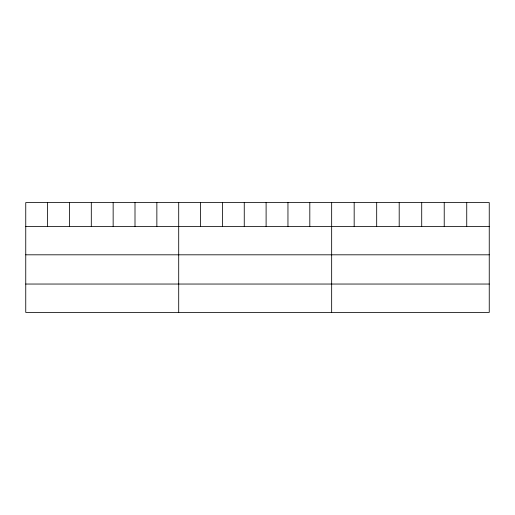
<?xml version="1.0" encoding="UTF-8"?>
<svg xmlns="http://www.w3.org/2000/svg" width="515" height="515" viewBox="0 0 515 515"><rect width="100%" height="100%" fill="white"/><g stroke="black" fill="none" stroke-linecap="round" stroke-linejoin="round"><path stroke-width="0.77" d="M489.25 226.439L489.25 312.412L25.75 312.412L25.75 202.588L489.25 202.588L489.25 226.439L25.75 226.439M25.75 254.809L489.25 254.809M25.75 284.042L489.25 284.042M466.738 202.588L466.738 226.439M444.226 202.588L444.226 226.439M421.714 202.588L421.714 226.439M399.196 202.588L399.196 226.439M376.684 202.588L376.684 226.439M354.172 202.588L354.172 226.439M331.66 202.588L331.66 312.412M309.811 202.588L309.811 226.439M287.956 202.588L287.956 226.439M266.107 202.588L266.107 226.439M244.258 202.588L244.258 226.439M222.409 202.588L222.409 226.439M200.554 202.588L200.554 226.439M178.705 202.588L178.705 312.412M156.856 202.588L156.856 226.439M135.001 202.588L135.001 226.439M113.152 202.588L113.152 226.439M91.303 202.588L91.303 226.439M69.454 202.588L69.454 226.439M47.599 202.588L47.599 226.439"/></g></svg>
